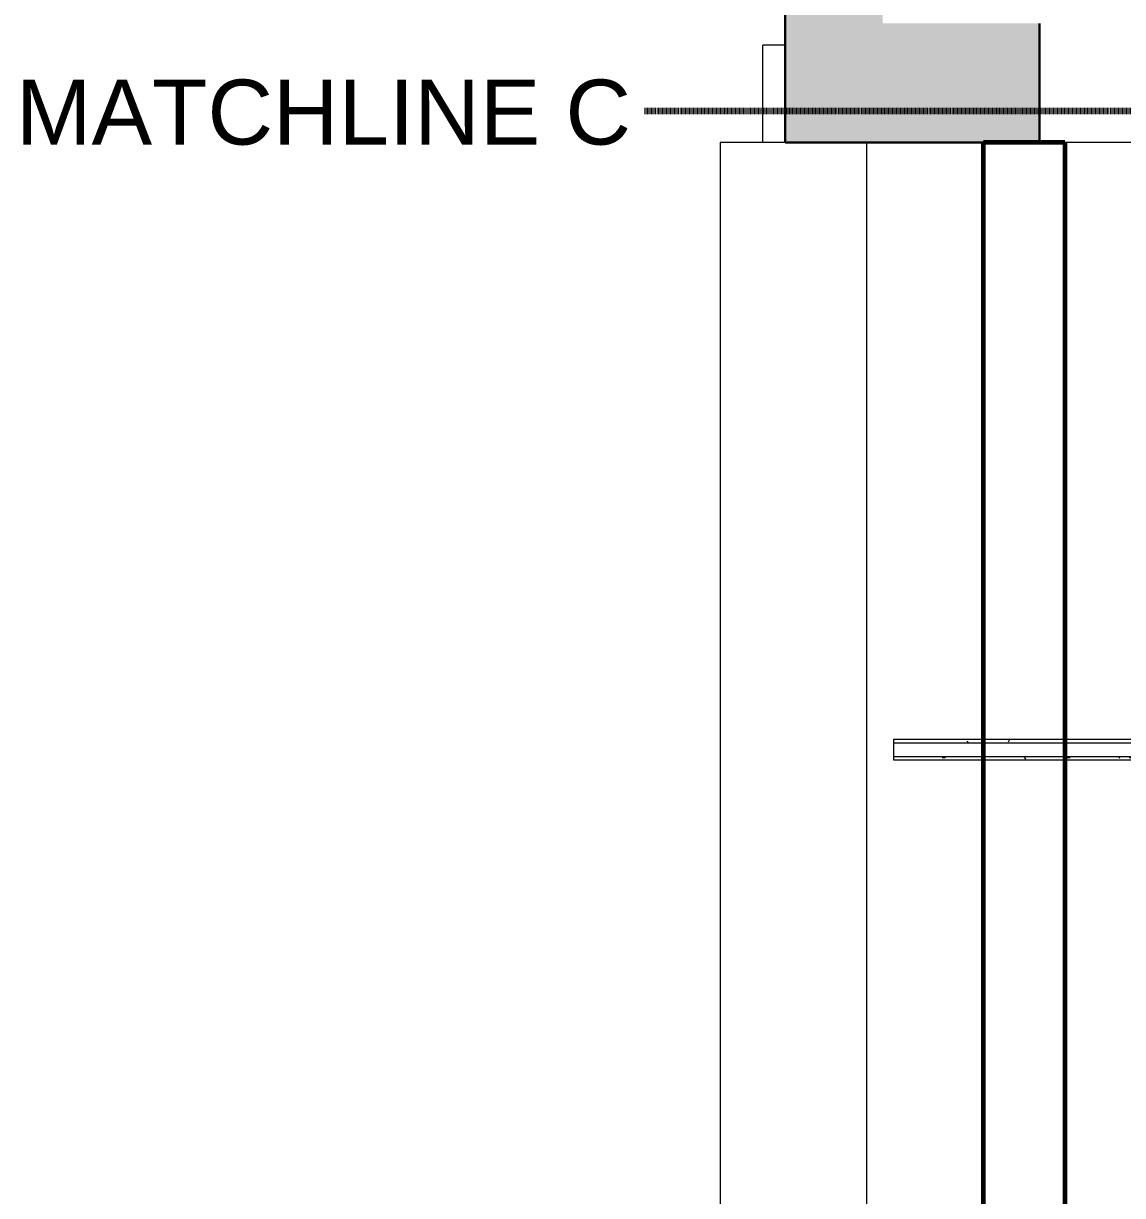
# Model space of a CAD drawing. Header units: inches. Extents: x -1176 to 1507, y -2587 to 978.
# Drawn here: x -1175.8 to -972.7, y -1478.6 to -1262.2 of the extents above; entities that cross this region are included whole.
import ezdxf

# ---------------------------------------------------------------- set-up
doc = ezdxf.new("R2010")
doc.units = ezdxf.units.IN
doc.header["$MEASUREMENT"] = 0
doc.linetypes.add('Dash', pattern=[0.25, 0.125, -0.125])
for name, color, linetype, lineweight in [('A-ANNO-MATC', 214, 'Dash', 140), ('A-ROOF', 132, 'Continuous', 18), ('A-WALL', 113, 'Continuous', 18), ('A-WALL-PATT', 111, 'Continuous', 18), ('G-ANNO-TEXT', 231, 'Continuous', 9), ('I-WALL', 2, 'Continuous', 18)]:
    doc.layers.add(name, color=color, linetype=linetype, lineweight=lineweight)
doc.styles.add('Swis721 Lt BT_2', font='swissl.ttf', dxfattribs={"height": 12})
pattern_1 = [(0, (0, 0), (15.36, 3.84), [0.634, -10.886, 0.634, -10.886, -61.44]), (0, (0, 0), (15.36, 3.84), [-23.04, 0.634, -22.406, 0.634, -10.886, -26.88]), (0, (0, 0), (15.36, 3.84), [-57.6, 0.634, -7.046, 0.634, -18.566]), (120, (5.76, 1.92), (-11.0055376, 11.38215), [0.634, -10.886, 0.634, -10.886, -61.44]), (120, (5.76, 1.92), (-11.0055376, 11.38215), [-23.04, 0.634, -22.406, 0.634, -10.886, -26.88]), (120, (5.76, 1.92), (-11.0055376, 11.38215), [-57.6, 0.634, -7.046, 0.634, -18.566]), (240, (7.68, 9.6), (-4.3544624, -15.22215), [0.634, -10.886, 0.634, -10.886, -61.44]), (240, (7.68, 9.6), (-4.3544624, -15.22215), [-23.04, 0.634, -22.406, 0.634, -10.886, -26.88]), (240, (7.68, 9.6), (-4.3544624, -15.22215), [-57.6, 0.634, -7.046, 0.634, -18.566])]

msp = doc.modelspace()

# ---------------------------------------------------------------- hatches: boundary and pattern name
at = {"layer": 'A-WALL-PATT'}
h = msp.add_hatch(color=250, dxfattribs=at)
h.paths.add_polyline_path([(-1017.06, -1275.19), (-1017.06, -1210.94), (-1035.06, -1210.94), (-1035.06, -1275.19)], flags=0)
h.paths.add_polyline_path([(-1017.06, -1169.44), (-1017.06, -1003.94), (-1035.06, -1003.94), (-1035.06, -1169.44)], flags=0)
h.paths.add_polyline_path([(-1017.06, -962.44), (-1017.06, -859.94), (-1035.06, -859.94), (-1035.06, -962.44)], flags=0)
h.paths.add_polyline_path([(-1017.06, -818.44), (-1017.06, -715.94), (-1035.06, -715.94), (-1035.06, -818.44)], flags=0)
h.paths.add_polyline_path([(-1017.06, -674.44), (-1017.06, -567.94), (-1035.06, -567.94), (-1035.06, -674.44)], flags=0)
h.paths.add_polyline_path([(-1035.06, -534.44), (-1017.06, -534.44), (-1017.06, -425.69), (-1035.06, -425.69), (-1035.06, -498.56)], flags=0)
h.paths.add_polyline_path([(-1017.06, -388.69), (-1017.06, -275.19), (-1035.06, -275.19), (-1035.06, -388.69)], flags=0)
h.paths.add_polyline_path([(-1017.06, -239.19), (-1017.06, -119.5), (-1035.06, -119.5), (-1035.06, -239.19)], flags=0)
h.paths.add_polyline_path([(-1035.06, -83.5), (-1017.06, -83.5), (-1017.06, 16.25), (-1035.06, 16.25), (-1035.06, -8.75)], flags=0)
for points in [[(-988.06, -1275.19), (-988.06, -1262.19), (-1017.06, -1262.19), (-1017.06, -1275.19)], [(-1035.06, -1284.19), (-1017.06, -1284.19), (-1017.06, -1275.19), (-1035.06, -1275.19)], [(-1017.06, -1284.19), (-988.06, -1284.19), (-988.06, -1275.19), (-1017.06, -1275.19)]]:
    msp.add_hatch(color=250, dxfattribs=at).paths.add_polyline_path(points, flags=0)
at = {"layer": 'A-WALL-PATT', "lineweight": 9}
h = msp.add_hatch(dxfattribs=at)
h.set_pattern_fill('FP_6', color=256, style=0, pattern_type=2)
h.set_pattern_definition(pattern_1)
h.paths.add_polyline_path([(-757.93, -1395.06), (-757.93, -1394.44), (-1015.06, -1394.44), (-1015.06, -1395.06), (-843.83, -1395.06)], flags=0)
h = msp.add_hatch(dxfattribs=at)
h.set_pattern_fill('FP_6', color=256, style=0, pattern_type=2)
h.set_pattern_definition(pattern_1)
h.paths.add_polyline_path([(-754.81, -1398.19), (-754.81, -1397.56), (-1015.06, -1397.56), (-1015.06, -1398.19), (-843.83, -1398.19)], flags=0)

# ---------------------------------------------------------------- linework, layer by layer
at = {"layer": 'A-ANNO-MATC'}
msp.add_line((-1061.04, -1278.34), (-515.04, -1278.34), dxfattribs=at)
at = {"layer": 'A-ROOF'}
for p, q in [((-1035.06, -1284.19), (-1047.05, -1284.19)), ((-1047.05, -1284.19), (-1047.05, -2526.84)), ((-1020.05, -1284.19), (-1020.05, -2508.84))]:
    msp.add_line(p, q, dxfattribs=at)
at = {"layer": 'A-ROOF', "lineweight": 60}
for p, q in [((-998.38, -2526.84), (-998.38, -1284.19)), ((-983.38, -1284.19), (-998.38, -1284.19)), ((-983.38, -1284.19), (-983.38, -2526.84))]:
    msp.add_line(p, q, dxfattribs=at)
at = {"layer": 'A-WALL', "color": 8, "lineweight": 30}
for p, q in [((-1035.06, -1210.94), (-1035.06, -1284.19)), ((-988.06, -1262.19), (-988.06, -1284.19)), ((-998.38, -1284.19), (-1035.06, -1284.19))]:
    msp.add_line(p, q, dxfattribs=at)
at = {"layer": 'A-WALL', "lineweight": 9}
for p, q in [((-1039.18, -1284.19), (-1039.18, -1266.19)), ((-1035.06, -1266.19), (-1039.18, -1266.19)), ((-951.06, -1284.19), (-983.38, -1284.19))]:
    msp.add_line(p, q, dxfattribs=at)
at = {"layer": 'A-WALL'}
for p, q in [((-1015.06, -1395.06), (-757.93, -1395.06)), ((-1015.06, -1397.56), (-755.43, -1397.56))]:
    msp.add_line(p, q, dxfattribs=at)
at = {"layer": 'I-WALL'}
for p, q in [((-758.56, -1394.44), (-1015.06, -1394.44)), ((-1015.06, -1394.44), (-1015.06, -1398.19)), ((-1015.06, -1398.19), (-754.81, -1398.19))]:
    msp.add_line(p, q, dxfattribs=at)

# ---------------------------------------------------------------- texts
at = {"layer": 'G-ANNO-TEXT', "color": 7, "insert": (-1177.15, -1272.56), "char_height": 12, "width": 128.775, "attachment_point": 1, "style": 'Swis721 Lt BT_2'}
msp.add_mtext('MATCHLINE C', dxfattribs=at)

doc.saveas('drawing.dxf')
